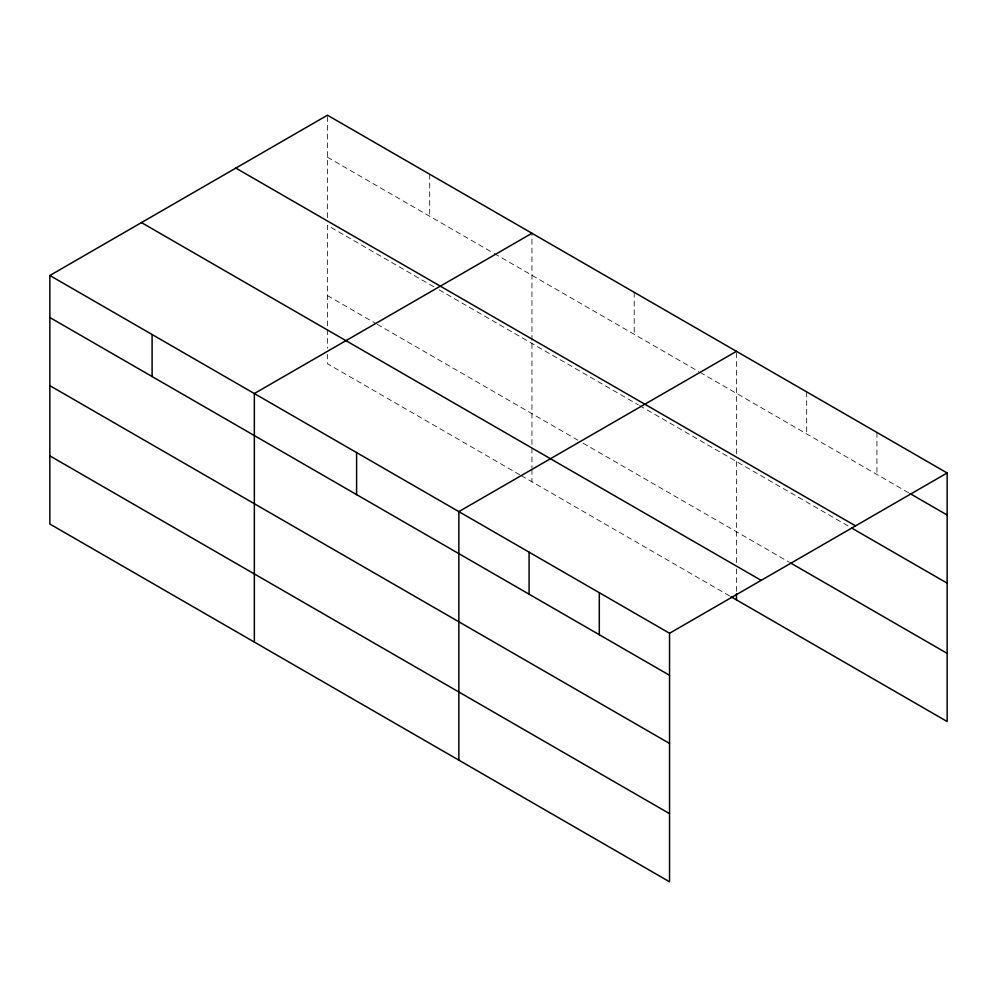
<?xml version="1.0" encoding="UTF-8"?>
<svg xmlns="http://www.w3.org/2000/svg" width="997" height="997" viewBox="0 0 997 997"><rect width="100%" height="100%" fill="white"/><g stroke="black" fill="none" stroke-linecap="round" stroke-linejoin="round"><path stroke-width="0.75" stroke-dasharray="4.99 3.74" d="M327.452 217.645L327.452 115.203M531.949 340.351L531.949 233.273M736.459 453.772L736.459 351.343M327.452 157.239L492.942 252.777M494.288 253.55L698.785 371.619M700.131 372.392L908.716 492.83M433.745 286.75L327.452 225.384L327.452 348.252M439.129 289.853L638.242 404.807M639.588 405.592L850.416 527.313M327.452 295.598L375.894 323.564M377.24 324.337L577.699 440.076M583.083 443.179L789.462 562.333M519.848 474.821L327.452 363.743L327.452 354.446M521.194 475.594L729.729 595.994M876.924 432.436L876.924 474.46M806.685 391.883L806.685 433.919M736.459 461.511L736.459 562.707M736.459 568.901L736.459 592.131M634.204 292.308L634.204 334.331M531.949 343.454L531.949 467.867M531.949 469.425L531.949 481.813M429.707 174.238L429.707 216.262"/><path stroke-width="1.5" d="M49.85 275.484L669.548 633.257L669.548 881.797L49.85 524.023L49.85 275.484L327.452 115.203L947.15 472.977L947.15 721.516L731.075 596.767M531.949 233.273L254.347 393.541L254.347 642.08M736.459 351.343L458.844 511.611L458.844 760.15M669.548 633.257L947.15 472.977M910.049 493.59L947.15 515.013M235.84 168.094L855.538 525.868M851.737 528.074L947.15 583.158M790.783 563.093L947.15 653.371M141.462 222.593L761.16 580.366M49.85 317.507L669.548 675.281M49.85 385.652L669.548 743.438M49.85 455.866L669.548 813.652M736.459 593.689L736.459 599.882M599.309 592.704L599.309 634.74M529.083 552.164L529.083 594.187M356.602 452.576L356.602 494.612M152.105 334.506L152.105 376.542"/></g></svg>
